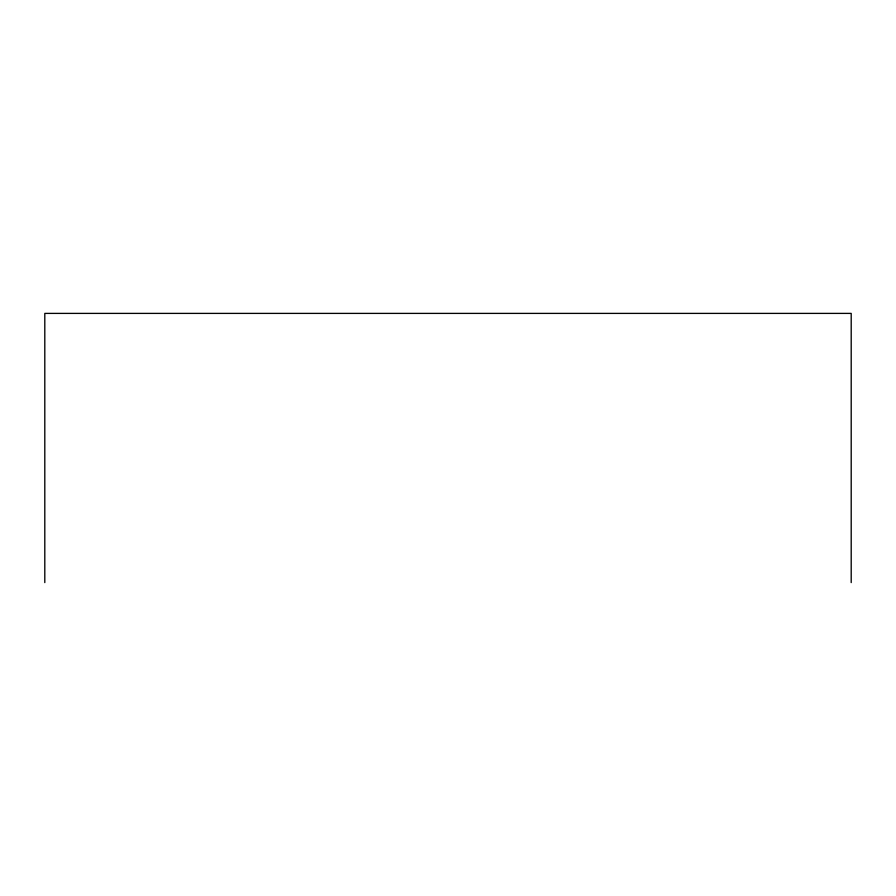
<?xml version="1.0" encoding="UTF-8"?>
<svg xmlns="http://www.w3.org/2000/svg" width="896" height="896" viewBox="0 0 896 896"><rect width="100%" height="100%" fill="white"/><g stroke="black" fill="none" stroke-linecap="round" stroke-linejoin="round"><path stroke-width="1.34" d="M851.2 582.602L851.2 313.398L44.8 313.398L44.8 582.602"/></g></svg>
